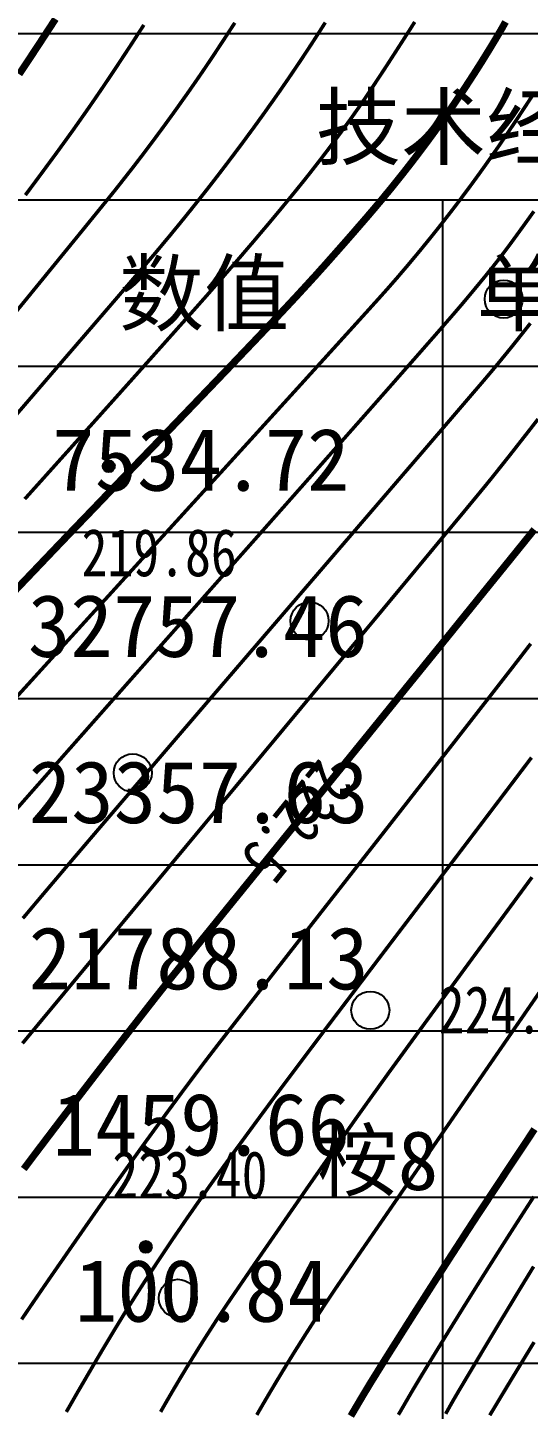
# Model space of a CAD drawing. Extents: x 36524600 to 36525730, y 2746759 to 2747713.
# Drawn here: x 36525095.28 to 36525105.82, y 2747322.76 to 2747351.86 of the extents above; entities that cross this region are included whole.
import ezdxf
from ezdxf.enums import TextEntityAlignment as Align

# ---------------------------------------------------------------- set-up
doc = ezdxf.new("R2010")
doc.units = 0
doc.header["$LTSCALE"] = 1000
doc.header["$MEASUREMENT"] = 0
for name, color, linetype in [('DGX', 251, 'Continuous'), ('GCD', 252, 'Continuous'), ('PP-DX-PT', 251, 'Continuous'), ('PUB_TAB', 7, 'Continuous'), ('ZBTZ', 3, 'Continuous')]:
    doc.layers.add(name, color=color, linetype=linetype)
doc.styles.add('宋体', font='')
doc.styles.add('正等线体', font='宋体.shx', dxfattribs={"bigfont": '@@gbcbig.shx'})
doc.styles.add('黑体', font='simhei.ttf')
doc.styles.get('宋体').set_extended_font_data('SimSun')
doc.linetypes.add('1161', pattern='A,0,[149,AAA.SHX,S=0.15,R=0,X=0,Y=0],-1.6', length=1.6)

# ---------------------------------------------------------------- blocks, each defined once
blk = doc.blocks.new('gc326')
blk.add_circle((0, 0), 0.8)
blk = doc.blocks.new('gc200')
h = blk.add_hatch(color=256)
edge = h.paths.add_edge_path()
edge.add_arc((0, 0), 0.25, 0, 360)
blk.add_circle((0, 0), 0.25)
blk = doc.blocks.new('dxt')
at = {"layer": 'DGX', "color": 253, "linetype": 'Continuous', "flags": 128}
for points, const_width in [([(36525095.869, 2747352.039), (36525095.717, 2747351.806), (36525095.565, 2747351.573), (36525095.412, 2747351.34), (36525095.258, 2747351.108), (36525095.103, 2747350.876)], 0.15), ([(36525097.728, 2747351.914), (36525097.609, 2747351.729), (36525097.48, 2747351.529), (36525097.34, 2747351.316), (36525097.19, 2747351.088), (36525097.034, 2747350.853), (36525096.877, 2747350.619), (36525096.719, 2747350.387), (36525096.559, 2747350.155), (36525096.397, 2747349.924), (36525096.235, 2747349.694), (36525096.07, 2747349.465), (36525095.905, 2747349.237), (36525095.738, 2747349.01), (36525095.571, 2747348.783), (36525095.403, 2747348.556), (36525095.235, 2747348.33)], 0.075), ([(36525099.642, 2747351.958), (36525099.518, 2747351.767), (36525099.403, 2747351.591), (36525099.296, 2747351.429), (36525099.199, 2747351.281), (36525099.11, 2747351.148), (36525099.03, 2747351.029), (36525098.954, 2747350.917), (36525098.878, 2747350.806), (36525098.801, 2747350.695), (36525098.724, 2747350.584), (36525098.647, 2747350.474), (36525098.569, 2747350.364), (36525098.491, 2747350.254), (36525098.413, 2747350.144), (36525098.334, 2747350.034), (36525098.255, 2747349.925), (36525098.176, 2747349.816), (36525098.096, 2747349.707), (36525098.016, 2747349.599), (36525097.936, 2747349.49), (36525097.855, 2747349.383), (36525097.774, 2747349.275), (36525097.693, 2747349.167), (36525097.611, 2747349.06), (36525097.529, 2747348.953), (36525097.446, 2747348.846), (36525097.363, 2747348.74), (36525097.28, 2747348.634), (36525097.197, 2747348.528), (36525097.113, 2747348.422), (36525096.979, 2747348.256), (36525096.746, 2747347.969), (36525096.414, 2747347.56), (36525095.982, 2747347.03), (36525095.451, 2747346.379), (36525094.821, 2747345.607)], 0.075), ([(36525094.64, 2747343.236), (36525095.45, 2747344.177), (36525096.15, 2747344.991), (36525096.74, 2747345.676), (36525097.219, 2747346.233), (36525097.587, 2747346.663), (36525097.845, 2747346.964), (36525097.992, 2747347.137), (36525098.084, 2747347.247), (36525098.175, 2747347.357), (36525098.267, 2747347.466), (36525098.357, 2747347.577), (36525098.448, 2747347.687), (36525098.538, 2747347.798), (36525098.628, 2747347.909), (36525098.717, 2747348.02), (36525098.806, 2747348.132), (36525098.895, 2747348.244), (36525098.984, 2747348.356), (36525099.072, 2747348.468), (36525099.16, 2747348.581), (36525099.247, 2747348.694), (36525099.334, 2747348.807), (36525099.421, 2747348.921), (36525099.507, 2747349.034), (36525099.593, 2747349.148), (36525099.679, 2747349.263), (36525099.765, 2747349.377), (36525099.85, 2747349.492), (36525099.934, 2747349.607), (36525100.019, 2747349.722), (36525100.103, 2747349.838), (36525100.186, 2747349.953), (36525100.27, 2747350.069), (36525100.352, 2747350.186), (36525100.435, 2747350.302), (36525100.517, 2747350.419), (36525100.599, 2747350.536), (36525100.68, 2747350.654), (36525100.761, 2747350.771), (36525100.841, 2747350.889), (36525100.921, 2747351.007), (36525101.001, 2747351.126), (36525101.08, 2747351.245), (36525101.159, 2747351.364), (36525101.237, 2747351.483), (36525101.315, 2747351.603), (36525101.392, 2747351.723), (36525101.469, 2747351.843), (36525101.546, 2747351.964)], 0.075), ([(36525103.428, 2747351.976), (36525103.327, 2747351.816), (36525103.217, 2747351.644), (36525103.098, 2747351.459), (36525102.971, 2747351.262), (36525102.844, 2747351.065), (36525102.724, 2747350.882), (36525102.611, 2747350.711), (36525102.507, 2747350.553), (36525102.41, 2747350.409), (36525102.32, 2747350.277), (36525102.239, 2747350.159), (36525102.165, 2747350.054), (36525102.095, 2747349.955), (36525102.024, 2747349.857), (36525101.953, 2747349.759), (36525101.882, 2747349.661), (36525101.81, 2747349.564), (36525101.738, 2747349.467), (36525101.665, 2747349.37), (36525101.593, 2747349.273), (36525101.519, 2747349.177), (36525101.446, 2747349.081), (36525101.372, 2747348.985), (36525101.297, 2747348.889), (36525101.223, 2747348.794), (36525101.148, 2747348.699), (36525101.072, 2747348.604), (36525100.996, 2747348.51), (36525100.92, 2747348.415), (36525100.841, 2747348.319), (36525100.761, 2747348.22), (36525100.679, 2747348.121), (36525100.595, 2747348.019), (36525100.51, 2747347.917), (36525100.423, 2747347.812), (36525100.334, 2747347.706), (36525100.239, 2747347.594), (36525100.135, 2747347.471), (36525100.022, 2747347.337), (36525099.898, 2747347.193), (36525099.766, 2747347.038), (36525099.623, 2747346.872), (36525099.471, 2747346.696), (36525099.309, 2747346.509), (36525099.083, 2747346.25), (36525098.738, 2747345.86), (36525098.273, 2747345.338), (36525097.689, 2747344.683), (36525096.986, 2747343.897), (36525096.164, 2747342.979), (36525095.222, 2747341.929)], 0.075), ([(36525105.339, 2747351.977), (36525105.27, 2747351.853), (36525105.222, 2747351.771), (36525105.173, 2747351.689), (36525105.125, 2747351.607), (36525105.076, 2747351.526), (36525105.027, 2747351.444), (36525104.977, 2747351.363), (36525104.927, 2747351.282), (36525104.877, 2747351.201), (36525104.827, 2747351.12), (36525104.776, 2747351.04), (36525104.725, 2747350.96), (36525104.674, 2747350.879), (36525104.622, 2747350.8), (36525104.57, 2747350.72), (36525104.518, 2747350.64), (36525104.466, 2747350.561), (36525104.413, 2747350.482), (36525104.36, 2747350.403), (36525104.307, 2747350.324), (36525104.253, 2747350.245), (36525104.199, 2747350.167), (36525104.145, 2747350.089), (36525104.091, 2747350.011), (36525104.036, 2747349.933), (36525103.981, 2747349.855), (36525103.926, 2747349.778), (36525103.87, 2747349.7), (36525103.814, 2747349.623), (36525103.758, 2747349.547), (36525103.702, 2747349.47), (36525103.645, 2747349.393), (36525103.588, 2747349.317), (36525103.531, 2747349.241), (36525103.474, 2747349.165), (36525103.416, 2747349.09), (36525103.358, 2747349.014), (36525103.3, 2747348.939), (36525103.241, 2747348.864), (36525103.183, 2747348.789), (36525103.124, 2747348.715), (36525103.064, 2747348.64), (36525103.005, 2747348.566), (36525102.945, 2747348.492), (36525102.885, 2747348.418), (36525102.824, 2747348.345), (36525102.764, 2747348.271), (36525102.703, 2747348.198), (36525102.642, 2747348.125), (36525102.579, 2747348.05), (36525102.511, 2747347.971), (36525102.44, 2747347.887), (36525102.364, 2747347.799), (36525102.284, 2747347.707), (36525102.2, 2747347.61), (36525102.112, 2747347.508), (36525102.02, 2747347.403), (36525101.927, 2747347.297), (36525101.836, 2747347.194), (36525101.748, 2747347.094), (36525101.662, 2747346.997), (36525101.579, 2747346.903), (36525101.499, 2747346.813), (36525101.42, 2747346.726), (36525101.345, 2747346.641), (36525101.265, 2747346.554), (36525101.176, 2747346.456), (36525101.077, 2747346.349), (36525100.969, 2747346.231), (36525100.851, 2747346.104), (36525100.723, 2747345.967), (36525100.585, 2747345.82), (36525100.438, 2747345.662), (36525100.261, 2747345.475), (36525100.036, 2747345.238), (36525099.762, 2747344.951), (36525099.44, 2747344.613), (36525099.069, 2747344.226), (36525098.65, 2747343.789), (36525098.182, 2747343.301), (36525097.665, 2747342.764), (36525097.146, 2747342.225), (36525096.673, 2747341.731), (36525096.244, 2747341.285), (36525095.86, 2747340.884), (36525095.522, 2747340.529), (36525095.228, 2747340.221), (36525094.979, 2747339.959)], 0.15), ([(36525105.924, 2747350.456), (36525105.845, 2747350.334), (36525105.765, 2747350.212), (36525105.685, 2747350.09), (36525105.605, 2747349.968), (36525105.525, 2747349.847), (36525105.443, 2747349.726), (36525105.362, 2747349.605), (36525105.28, 2747349.485), (36525105.198, 2747349.365), (36525105.115, 2747349.246), (36525105.032, 2747349.126), (36525104.948, 2747349.007), (36525104.864, 2747348.889), (36525104.779, 2747348.77), (36525104.694, 2747348.653), (36525104.608, 2747348.535), (36525104.521, 2747348.418), (36525104.434, 2747348.302), (36525104.347, 2747348.185), (36525104.259, 2747348.069), (36525104.17, 2747347.954), (36525104.081, 2747347.839), (36525103.992, 2747347.724), (36525103.902, 2747347.61), (36525103.811, 2747347.496), (36525103.72, 2747347.383), (36525103.628, 2747347.27), (36525103.536, 2747347.157), (36525103.443, 2747347.045), (36525103.35, 2747346.934), (36525103.257, 2747346.822), (36525103.162, 2747346.712), (36525103.068, 2747346.601), (36525102.972, 2747346.491), (36525102.877, 2747346.382), (36525102.712, 2747346.197), (36525102.408, 2747345.86), (36525101.966, 2747345.372), (36525101.386, 2747344.732), (36525100.668, 2747343.941), (36525099.811, 2747342.998), (36525098.816, 2747341.904), (36525097.682, 2747340.658), (36525096.543, 2747339.406), (36525095.53, 2747338.291), (36525094.642, 2747337.313)], 0.075), ([(36525105.935, 2747347.988), (36525105.82, 2747347.826), (36525105.711, 2747347.675), (36525105.61, 2747347.535), (36525105.516, 2747347.406), (36525105.429, 2747347.287), (36525105.349, 2747347.179), (36525105.275, 2747347.082), (36525105.209, 2747346.995), (36525105.142, 2747346.909), (36525105.067, 2747346.814), (36525104.982, 2747346.709), (36525104.89, 2747346.595), (36525104.788, 2747346.471), (36525104.678, 2747346.338), (36525104.559, 2747346.195), (36525104.432, 2747346.043), (36525104.234, 2747345.812), (36525103.904, 2747345.432), (36525103.441, 2747344.904), (36525102.847, 2747344.228), (36525102.12, 2747343.404), (36525101.261, 2747342.431), (36525100.27, 2747341.31), (36525099.146, 2747340.041), (36525098.016, 2747338.764), (36525097.006, 2747337.621), (36525096.115, 2747336.612), (36525095.344, 2747335.736), (36525094.692, 2747334.994)], 0.075), ([(36525105.862, 2747345.631), (36525105.791, 2747345.54), (36525105.719, 2747345.449), (36525105.647, 2747345.358), (36525105.575, 2747345.267), (36525105.503, 2747345.177), (36525105.43, 2747345.087), (36525105.357, 2747344.997), (36525105.283, 2747344.907), (36525105.21, 2747344.817), (36525105.136, 2747344.728), (36525105.062, 2747344.639), (36525104.987, 2747344.55), (36525104.849, 2747344.387), (36525104.582, 2747344.076), (36525104.188, 2747343.616), (36525103.666, 2747343.007), (36525103.015, 2747342.25), (36525102.237, 2747341.345), (36525101.331, 2747340.291), (36525100.297, 2747339.088), (36525099.252, 2747337.872), (36525098.311, 2747336.775), (36525097.476, 2747335.799), (36525096.745, 2747334.944), (36525096.119, 2747334.209), (36525095.598, 2747333.594), (36525095.182, 2747333.099)], 0.075), ([(36525095.174, 2747330.466), (36525095.599, 2747330.98), (36525096.163, 2747331.659), (36525096.864, 2747332.505), (36525097.703, 2747333.516), (36525098.681, 2747334.694), (36525099.797, 2747336.038), (36525100.913, 2747337.382), (36525101.893, 2747338.563), (36525102.737, 2747339.58), (36525103.445, 2747340.433), (36525104.016, 2747341.123), (36525104.452, 2747341.648), (36525104.75, 2747342.009), (36525104.913, 2747342.207), (36525105.013, 2747342.33), (36525105.124, 2747342.468), (36525105.246, 2747342.622), (36525105.38, 2747342.79), (36525105.524, 2747342.973), (36525105.679, 2747343.172), (36525105.846, 2747343.385), (36525106.023, 2747343.613)], 0.075), ([(36525105.945, 2747341.288), (36525105.444, 2747340.667), (36525104.841, 2747339.922), (36525104.137, 2747339.051), (36525103.33, 2747338.056), (36525102.422, 2747336.935), (36525101.516, 2747335.818), (36525100.718, 2747334.833), (36525100.027, 2747333.98), (36525099.443, 2747333.259), (36525098.966, 2747332.67), (36525098.597, 2747332.213), (36525098.335, 2747331.888), (36525098.181, 2747331.694), (36525098.073, 2747331.558), (36525097.954, 2747331.407), (36525097.822, 2747331.238), (36525097.679, 2747331.054), (36525097.523, 2747330.854), (36525097.354, 2747330.637), (36525097.174, 2747330.404), (36525096.981, 2747330.154), (36525096.785, 2747329.901), (36525096.596, 2747329.655), (36525096.412, 2747329.416), (36525096.235, 2747329.185), (36525096.064, 2747328.962), (36525095.9, 2747328.746), (36525095.742, 2747328.538), (36525095.59, 2747328.337), (36525095.447, 2747328.149), (36525095.318, 2747327.977), (36525095.201, 2747327.821)], 0.15), ([(36525095.156, 2747324.654), (36525095.259, 2747324.806), (36525095.378, 2747324.982), (36525095.515, 2747325.182), (36525095.669, 2747325.407), (36525095.841, 2747325.656), (36525096.017, 2747325.91), (36525096.184, 2747326.152), (36525096.344, 2747326.382), (36525096.495, 2747326.6), (36525096.638, 2747326.805), (36525096.772, 2747326.998), (36525096.899, 2747327.178), (36525097.017, 2747327.346), (36525097.132, 2747327.508), (36525097.247, 2747327.67), (36525097.362, 2747327.831), (36525097.477, 2747327.992), (36525097.592, 2747328.153), (36525097.708, 2747328.314), (36525097.824, 2747328.474), (36525097.941, 2747328.635), (36525098.058, 2747328.795), (36525098.175, 2747328.955), (36525098.292, 2747329.114), (36525098.41, 2747329.274), (36525098.527, 2747329.433), (36525098.646, 2747329.592), (36525098.764, 2747329.751), (36525098.883, 2747329.909), (36525099.037, 2747330.113), (36525099.262, 2747330.406), (36525099.558, 2747330.788), (36525099.925, 2747331.261), (36525100.362, 2747331.822), (36525100.87, 2747332.474), (36525101.449, 2747333.215), (36525102.099, 2747334.046), (36525102.755, 2747334.883), (36525103.35, 2747335.645), (36525103.885, 2747336.33), (36525104.361, 2747336.94), (36525104.776, 2747337.473), (36525105.132, 2747337.93), (36525105.428, 2747338.311), (36525105.664, 2747338.616), (36525105.869, 2747338.883)], 0.075), ([(36525105.885, 2747336.485), (36525105.423, 2747335.874), (36525104.906, 2747335.191), (36525104.332, 2747334.435), (36525103.704, 2747333.607), (36525103.077, 2747332.783), (36525102.511, 2747332.037), (36525102.006, 2747331.369), (36525101.56, 2747330.78), (36525101.175, 2747330.269), (36525100.851, 2747329.837), (36525100.587, 2747329.484), (36525100.383, 2747329.209), (36525100.214, 2747328.98), (36525100.057, 2747328.766), (36525099.911, 2747328.567), (36525099.776, 2747328.382), (36525099.651, 2747328.212), (36525099.538, 2747328.056), (36525099.436, 2747327.915), (36525099.344, 2747327.788), (36525099.259, 2747327.668), (36525099.173, 2747327.549), (36525099.088, 2747327.429), (36525099.004, 2747327.309), (36525098.919, 2747327.189), (36525098.835, 2747327.07), (36525098.752, 2747326.95), (36525098.668, 2747326.83), (36525098.585, 2747326.71), (36525098.503, 2747326.589), (36525098.42, 2747326.469), (36525098.338, 2747326.348), (36525098.257, 2747326.227), (36525098.176, 2747326.106), (36525098.095, 2747325.984), (36525098.014, 2747325.862), (36525097.934, 2747325.74), (36525097.855, 2747325.618), (36525097.775, 2747325.496), (36525097.696, 2747325.373), (36525097.617, 2747325.25), (36525097.539, 2747325.127), (36525097.461, 2747325.003), (36525097.384, 2747324.88), (36525097.304, 2747324.752), (36525097.221, 2747324.616), (36525097.133, 2747324.472), (36525097.041, 2747324.319), (36525096.945, 2747324.159), (36525096.844, 2747323.99), (36525096.74, 2747323.814), (36525096.631, 2747323.629), (36525096.524, 2747323.446), (36525096.424, 2747323.274), (36525096.331, 2747323.115), (36525096.246, 2747322.966), (36525096.168, 2747322.83), (36525096.097, 2747322.705)], 0.075), ([(36525098.081, 2747322.706), (36525098.136, 2747322.803), (36525098.191, 2747322.899), (36525098.246, 2747322.995), (36525098.302, 2747323.091), (36525098.358, 2747323.187), (36525098.415, 2747323.282), (36525098.471, 2747323.378), (36525098.528, 2747323.473), (36525098.586, 2747323.568), (36525098.643, 2747323.663), (36525098.701, 2747323.757), (36525098.759, 2747323.852), (36525098.818, 2747323.946), (36525098.876, 2747324.041), (36525098.935, 2747324.135), (36525098.994, 2747324.228), (36525099.054, 2747324.322), (36525099.114, 2747324.415), (36525099.174, 2747324.509), (36525099.234, 2747324.602), (36525099.295, 2747324.695), (36525099.356, 2747324.787), (36525099.417, 2747324.88), (36525099.493, 2747324.993), (36525099.598, 2747325.148), (36525099.733, 2747325.345), (36525099.896, 2747325.583), (36525100.088, 2747325.863), (36525100.31, 2747326.184), (36525100.561, 2747326.547), (36525100.841, 2747326.952), (36525101.13, 2747327.37), (36525101.41, 2747327.772), (36525101.68, 2747328.158), (36525101.941, 2747328.528), (36525102.191, 2747328.883), (36525102.432, 2747329.222), (36525102.664, 2747329.545), (36525102.885, 2747329.853), (36525103.116, 2747330.17), (36525103.373, 2747330.524), (36525103.657, 2747330.913), (36525103.968, 2747331.339), (36525104.306, 2747331.8), (36525104.67, 2747332.298), (36525105.062, 2747332.831), (36525105.481, 2747333.4), (36525105.896, 2747333.965)], 0.075), ([(36525105.949, 2747328.659), (36525105.453, 2747327.912), (36525105.05, 2747327.303), (36525104.74, 2747326.834), (36525104.524, 2747326.503), (36525104.357, 2747326.244), (36525104.193, 2747325.992), (36525104.034, 2747325.744), (36525103.879, 2747325.503), (36525103.728, 2747325.267), (36525103.581, 2747325.036), (36525103.438, 2747324.812), (36525103.299, 2747324.592), (36525103.167, 2747324.384), (36525103.046, 2747324.191), (36525102.934, 2747324.015), (36525102.833, 2747323.854), (36525102.742, 2747323.708), (36525102.661, 2747323.579), (36525102.591, 2747323.465), (36525102.53, 2747323.368), (36525102.471, 2747323.272), (36525102.407, 2747323.165), (36525102.335, 2747323.046), (36525102.258, 2747322.915), (36525102.174, 2747322.773), (36525102.084, 2747322.619)], 0.15), ([(36525106.185, 2747331.734), (36525105.074, 2747330.12), (36525104.121, 2747328.736), (36525103.327, 2747327.583), (36525102.692, 2747326.66), (36525102.216, 2747325.968), (36525101.899, 2747325.505), (36525101.741, 2747325.273), (36525101.663, 2747325.156), (36525101.585, 2747325.039), (36525101.507, 2747324.921), (36525101.43, 2747324.803), (36525101.353, 2747324.685), (36525101.277, 2747324.567), (36525101.201, 2747324.448), (36525101.125, 2747324.329), (36525101.05, 2747324.21), (36525100.975, 2747324.091), (36525100.9, 2747323.972), (36525100.826, 2747323.852), (36525100.752, 2747323.732), (36525100.679, 2747323.612), (36525100.606, 2747323.491), (36525100.533, 2747323.371), (36525100.461, 2747323.25), (36525100.389, 2747323.129), (36525100.317, 2747323.007), (36525100.246, 2747322.886), (36525100.175, 2747322.764), (36525100.105, 2747322.642)], 0.075), ([(36525105.934, 2747327.24), (36525105.729, 2747326.923), (36525105.583, 2747326.696), (36525105.438, 2747326.469), (36525105.293, 2747326.242), (36525105.149, 2747326.015), (36525105.005, 2747325.787), (36525104.861, 2747325.559), (36525104.718, 2747325.331), (36525104.575, 2747325.102), (36525104.435, 2747324.878), (36525104.301, 2747324.661), (36525104.171, 2747324.452), (36525104.047, 2747324.25), (36525103.928, 2747324.057), (36525103.814, 2747323.871), (36525103.706, 2747323.694), (36525103.602, 2747323.524), (36525103.501, 2747323.356), (36525103.398, 2747323.184), (36525103.295, 2747323.008), (36525103.191, 2747322.828), (36525103.085, 2747322.645)], 0.075), ([(36525105.93, 2747325.767), (36525105.828, 2747325.599), (36525105.711, 2747325.408), (36525105.581, 2747325.194), (36525105.438, 2747324.956), (36525105.28, 2747324.695), (36525105.109, 2747324.411), (36525104.94, 2747324.129), (36525104.788, 2747323.874), (36525104.652, 2747323.647), (36525104.534, 2747323.449), (36525104.432, 2747323.277), (36525104.347, 2747323.134), (36525104.279, 2747323.018), (36525104.228, 2747322.93), (36525104.183, 2747322.851), (36525104.134, 2747322.762), (36525104.08, 2747322.664)], 0.075), ([(36525105.007, 2747322.634), (36525105.438, 2747323.35), (36525105.94, 2747324.175)], 0.075)]:
    blk.add_lwpolyline(points, dxfattribs=dict(at, const_width=const_width))
at = {"layer": 'PP-DX-PT', "color": 253, "linetype": 'Continuous'}
for p in [(36525096.99, 2747342.62, 219.86), (36525097.77, 2747326.18, 223.4)]:
    blk.add_point(p, dxfattribs=at)
at = {"layer": 'PP-DX-PT', "color": 253}
for p in [(36525096.99, 2747342.62, 219.86), (36525097.77, 2747326.18, 223.402)]:
    blk.add_point(p, dxfattribs=at)
at = {"layer": 'ZBTZ', "color": 253, "linetype": '1161', "elevation": 224.024, "flags": 128}
blk.add_lwpolyline([(36525145.021, 2747370.362, 0.00000222, 0.00000222, 0), (36525143.499, 2747370.317, 0.00000222, 0.00000222, 0), (36525141.728, 2747370.899, 0.00000222, 0.00000222, 0), (36525139.084, 2747370.994, 0.00000222, 0.00000222, 0), (36525126.699, 2747370.236, 0.00000222, 0.00000222, 0), (36525123.052, 2747369.454, 0.00000222, 0.00000222, 0), (36525120.086, 2747368.001, 0.00000222, 0.00000222, 0), (36525119.415, 2747366.645, 0.00000222, 0.00000222, 0), (36525120.196, 2747364.323, 0.00000222, 0.00000222, 0), (36525121.169, 2747358.555, 0.00000222, 0.00000222, 0), (36525122.564, 2747356.979, 0.00000222, 0.00000222, 0), (36525122.596, 2747355.517, 0.00000222, 0.00000222, 0), (36525123.35, 2747354.654, 0.00000222, 0.00000222, 0), (36525123.59, 2747353.938, 0.00000222, 0.00000222, 0), (36525123.755, 2747353.185, 0.00000222, 0.00000222, 0), (36525121.672, 2747352.126, 0.00000222, 0.00000222, 0), (36525119.363, 2747350.176, 0.00000222, 0.00000222, 0), (36525111.436, 2747340.154, 0.00000222, 0.00000222, 0), (36525110.024, 2747338.989, 0.00000222, 0.00000222, 0), (36525107.714, 2747338.529, 0.00000222, 0.00000222, 0), (36525101.631, 2747340.462, 0.00000222, 0.00000222, 0), (36525100.193, 2747341.539, 0.00000222, 0.00000222, 0), (36525098.012, 2747344.606, 0.00000222, 0.00000222, 0), (36525097.466, 2747344.93, 0.00000222, 0.00000222, 0), (36525096.266, 2747344.979, 0.00000222, 0.00000222, 0), (36525094.253, 2747343.459, 0.00000222, 0.00000222, 0), (36525091.337, 2747339.775, 0.00000222, 0.00000222, 0), (36525089.52, 2747334.844, 0.00000222, 0.00000222, 0), (36525088.173, 2747332.382, 0.00000222, 0.00000222, 0), (36525086.64, 2747330.777, 0.00000222, 0.00000222, 0), (36525083.779, 2747328.68, 0.00000222, 0.00000222, 0), (36525075.84, 2747315.616, 0.00000222, 0.00000222, 0)], format="xyseb", dxfattribs=at)
at = {"layer": 'GCD', "color": 253, "linetype": 'Continuous'}
ref = blk.add_blockref('gc200', (36525096.99, 2747342.62, 219.86), dxfattribs=dict(at, xscale=0.5, yscale=0.5, zscale=0.5))
ref.add_attrib('height', '219.86', dxfattribs={"linetype": 'Continuous', "height": 1, "style": '正等线体', "width": 0.8}).set_placement((36525096.418, 2747340.803, 219.86), align=Align.MIDDLE_LEFT)
ref = blk.add_blockref('gc200', (36525106.3, 2747329.89, 224.866), dxfattribs=dict(at, xscale=0.5, yscale=0.5, zscale=0.5))
ref.add_attrib('height', '224.87', dxfattribs={"linetype": 'Continuous', "height": 1, "style": '正等线体', "width": 0.8}).set_placement((36525103.932, 2747331.175, 224.866), align=Align.MIDDLE_LEFT)
ref = blk.add_blockref('gc200', (36525097.77, 2747326.18, 223.402), dxfattribs=dict(at, xscale=0.5, yscale=0.5, zscale=0.5))
ref.add_attrib('height', '223.40', dxfattribs={"linetype": 'Continuous', "height": 1, "style": '正等线体', "width": 0.8}).set_placement((36525097.066, 2747327.7, 223.402), align=Align.MIDDLE_LEFT)
at = {"layer": 'ZBTZ', "color": 253, "linetype": 'Continuous', "xscale": 0.5, "yscale": 0.5}
for p in [(36525105.3, 2747346.14, 224.694), (36525101.216, 2747339.364, 224.88), (36525097.494, 2747336.162, 224.643), (36525102.494, 2747331.162, 224.885), (36525098.445, 2747325.098, 230.886)]:
    blk.add_blockref('gc326', p, dxfattribs=at)
at = {"layer": 'DGX', "color": 253, "linetype": 'Continuous', "style": '正等线体', "width": 0.8}
blk.add_text('222.5', height=1, rotation=230.9557, dxfattribs=at).set_placement((36525100.955, 2747335.126, 222.5), align=Align.MIDDLE)
at = {"layer": 'ZBTZ', "color": 253, "style": '宋体'}
blk.add_text('桉8', height=1.25, dxfattribs=at).set_placement((36525102.646, 2747328.027, 232.333), align=Align.MIDDLE)

msp = doc.modelspace()

# ---------------------------------------------------------------- linework, layer by layer
at = {"layer": 'PUB_TAB'}
msp.add_lwpolyline([(36525069.009, 2747264.229), (36525146.767, 2747264.229), (36525146.767, 2747351.729), (36525069.009, 2747351.729)], close=True, dxfattribs=at)
for points in [[(36525069.009, 2747348.229), (36525146.767, 2747348.229)], [(36525104.009, 2747348.229), (36525104.009, 2747264.229)], [(36525069.009, 2747344.729), (36525146.767, 2747344.729)], [(36525069.009, 2747341.229), (36525146.767, 2747341.229)], [(36525069.009, 2747337.729), (36525146.767, 2747337.729)], [(36525074.009, 2747334.229), (36525146.767, 2747334.229)], [(36525074.009, 2747330.729), (36525146.767, 2747330.729)], [(36525074.009, 2747327.229), (36525146.767, 2747327.229)], [(36525074.009, 2747323.729), (36525146.767, 2747323.729)]]:
    msp.add_lwpolyline(points, dxfattribs=at)

# ---------------------------------------------------------------- block references
msp.add_blockref('dxt', (0, 0))

# ---------------------------------------------------------------- texts
at = {"layer": 'PUB_TAB', "style": '黑体'}
for s, p in [('技术经济指标表', (36525101.346, 2747349.104)), ('数值', (36525097.204, 2747345.604)), ('单位', (36525104.726, 2747345.604)), ('7534.72 ', (36525095.797, 2747342.104)), ('32757.46 ', (36525095.288, 2747338.604)), ('23357.63 ', (36525095.306, 2747335.104)), ('21788.13 ', (36525095.306, 2747331.604)), ('1459.66 ', (36525095.808, 2747328.104)), ('100.84 ', (36525096.277, 2747324.604))]:
    msp.add_text(s, height=1.3143, dxfattribs=at).set_placement(p)

doc.saveas('drawing.dxf')
